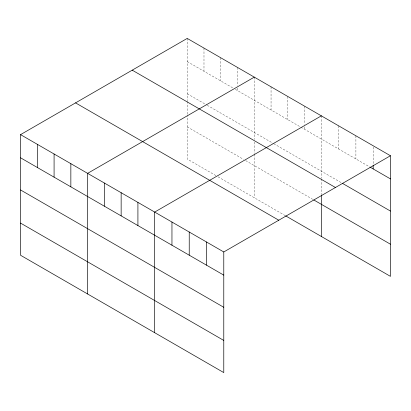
<?xml version="1.0" encoding="UTF-8"?>
<svg xmlns="http://www.w3.org/2000/svg" width="411" height="411" viewBox="0 0 411 411"><rect width="100%" height="100%" fill="white"/><g stroke="black" fill="none" stroke-linecap="round" stroke-linejoin="round"><path stroke-width="0.31" stroke-dasharray="2.06 1.54" d="M187.221 61.573L233.191 88.113M235.354 89.362L300.256 126.835M300.801 127.148L369.397 166.748M187.221 93.734L206.692 104.975M207.231 105.288L273.217 143.382M273.757 143.696L341.865 183.018M187.221 126.871L243.471 159.345M245.634 160.593L312.699 199.314M215.883 175.579L187.221 159.031L187.221 115.399M218.051 176.833L285.116 215.549M373.178 147.02L373.178 165.176M355.9 135.794L355.9 158.959M338.628 125.823L338.628 148.988M321.351 115.851L321.351 178.184M321.351 178.821L321.351 194.752M304.587 106.166L304.587 124.322M304.587 126.829L304.587 129.331M287.818 96.487L287.818 119.652M271.055 86.808L271.055 109.973M254.286 77.129L254.286 139.463M254.286 142.011L254.286 153.483M254.286 154.12L254.286 197.753M237.517 67.45L237.517 85.601M237.517 88.108L237.517 90.61M220.753 57.766L220.753 80.931M203.984 48.087L203.984 71.252M187.221 38.408L187.221 100.741M187.221 101.378L187.221 114.761"/><path stroke-width="0.62" d="M390.45 155.743L223.779 251.969L223.779 372.592L20.55 255.257L20.55 134.633L187.221 38.408L390.45 155.743L390.45 276.367L285.655 215.862M254.286 77.129L87.615 173.355L87.615 293.978M321.351 115.851L154.68 212.076L154.68 332.699M369.936 167.061L390.45 178.903M342.404 183.327L390.45 211.069M132.219 70.163L335.448 187.498M313.778 199.941L390.45 244.206M75.552 102.878L278.781 220.214M20.55 134.633L223.779 251.969M20.55 157.798L223.779 275.134M20.55 189.959L223.779 307.294M20.55 223.096L223.779 340.431M373.178 165.176L373.178 168.931M321.351 195.389L321.351 236.474M206.507 241.997L206.507 265.157M189.23 232.02L189.23 255.185M171.957 222.048L171.957 245.213M137.916 202.397L137.916 225.557M121.147 192.713L121.147 215.878M104.384 183.034L104.384 206.199M70.851 163.676L70.851 186.835M54.082 153.997L54.082 177.156M37.319 144.312L37.319 167.477"/></g></svg>
